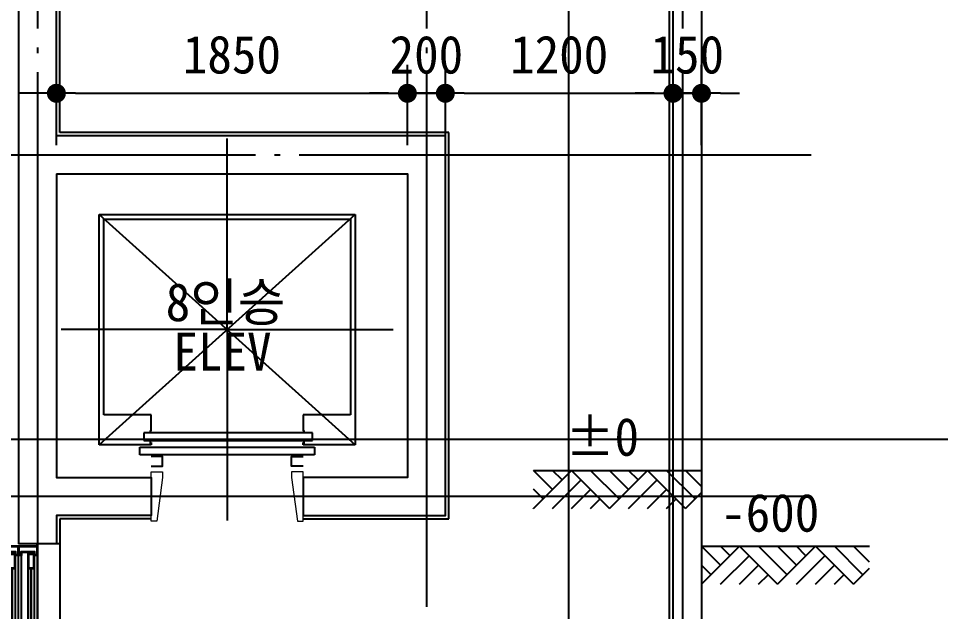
# Model space of a CAD drawing. Header units: millimetres. Extents: x 0 to 42050, y 0 to 29700.
# Drawn here: x 11935 to 16795, y 17048 to 20172 of the extents above; entities that cross this region are included whole.
import ezdxf
from ezdxf.enums import TextEntityAlignment as Align

# ---------------------------------------------------------------- set-up
doc = ezdxf.new("R2010")
doc.units = ezdxf.units.MM
doc.header["$LTSCALE"] = 100
doc.linetypes.add('CEN', pattern=[52.3, 50, -1, 0.3, -1])
for name, color, linetype in [('1-세부분할', 6, 'Continuous'), ('2SEC', 2, 'Continuous'), ('CEN', 1, 'CEN'), ('COL', 2, 'Continuous'), ('ELE-2', 8, 'Continuous'), ('FIN', 6, 'Continuous'), ('RXDIM', 7, 'Continuous'), ('TEXT', 3, 'Continuous'), ('WID', 4, 'Continuous'), ('WID-S', 3, 'Continuous'), ('마감선', 8, 'Continuous')]:
    doc.layers.add(name, color=color, linetype=linetype)
doc.layers.add('_ELEV', color=4, linetype='Continuous', lineweight=0)
doc.styles.add('굴림체', font='')
doc.styles.get('굴림체').set_extended_font_data('GulimChe')
doc.dimstyles.new('NDIM 100', dxfattribs={"dimscale": 100, "dimtxt": 2, "dimasz": 1, "dimexe": 1.5, "dimexo": 1.5, "dimgap": 1, "dimtad": 1, "dimdec": 0, "dimtxsty": '굴림체', "dimblk1": '_RXDOT', "dimblk2": '_RXDOT', "dimsah": 1, "dimcen": 3, "dimclrd": 6, "dimclre": 6, "dimclrt": 3, "dimazin": 3, "dimtfac": 1, "dimtdec": 0, "dimtix": 1, "dimtmove": 2, "dimatfit": 3, "dimldrblk": '_RXDOT'})

# ---------------------------------------------------------------- blocks, each defined once
blk = doc.blocks.new('_RXDOT')
at = {"color": 0, "linetype": 'ByBlock'}
blk.add_line((-1, 0), (2, 0), dxfattribs=at)
at = {"color": 0, "linetype": 'ByBlock', "const_width": 0.5}
blk.add_lwpolyline([(-0.25, 0, 1), (0.25, 0, 1)], format="xyb", close=True, dxfattribs=at)
blk = doc.blocks.new('*D48')
at = {"layer": 'DEFPOINTS', "color": 0, "transparency": 16777216}
for p in [(13985.22713555013, 19777.45642042057), (12135.22713549355, 19353.72880738234), (13985.22713555013, 19353.728807381)]:
    blk.add_point(p, dxfattribs=at)
at = {"layer": 'RXDIM', "color": 6, "lineweight": -2, "transparency": 16777216}
for p, q in [((12135.22713549355, 19503.72880738234), (12135.22713549355, 19927.45642042057)), ((13985.22713555013, 19503.728807381), (13985.22713555013, 19927.45642042057)), ((12235.22713549355, 19777.45642042057), (13885.22713555013, 19777.45642042057))]:
    blk.add_line(p, q, dxfattribs=at)
at = {"layer": 'RXDIM', "color": 6, "lineweight": -2, "transparency": 16777216, "xscale": 100, "yscale": 100, "zscale": 100, "rotation": 180}
blk.add_blockref('_RXDOT', (12135.22713549355, 19777.45642042057), dxfattribs=at)
at = {"layer": 'RXDIM', "color": 6, "lineweight": -2, "transparency": 16777216, "xscale": 100, "yscale": 100, "zscale": 100}
blk.add_blockref('_RXDOT', (13985.22713555013, 19777.45642042057), dxfattribs=at)
at = {"layer": 'RXDIM', "color": 3, "transparency": 16777216, "insert": (13060.22713552184, 19980.11599488865), "char_height": 200, "attachment_point": 5, "style": '굴림체'}
blk.add_mtext('\\A1;1850', dxfattribs=at)
blk = doc.blocks.new('*D49')
at = {"layer": 'DEFPOINTS', "color": 0, "transparency": 16777216}
for p in [(14185.22713555067, 19777.45642042057), (13985.22713555013, 19353.728807381), (14185.22713555067, 19353.72880738083)]:
    blk.add_point(p, dxfattribs=at)
at = {"layer": 'RXDIM', "color": 6, "lineweight": -2, "transparency": 16777216}
for p, q in [((13985.22713555013, 19503.728807381), (13985.22713555013, 19927.45642042057)), ((14185.22713555067, 19503.72880738083), (14185.22713555067, 19927.45642042057)), ((13885.22713555013, 19777.45642042057), (13785.22713555013, 19777.45642042057)), ((13985.22713555013, 19777.45642042057), (14185.22713555067, 19777.45642042057)), ((14285.22713555067, 19777.45642042057), (14385.22713555067, 19777.45642042057))]:
    blk.add_line(p, q, dxfattribs=at)
at = {"layer": 'RXDIM', "color": 6, "lineweight": -2, "transparency": 16777216, "xscale": 100, "yscale": 100, "zscale": 100}
blk.add_blockref('_RXDOT', (13985.22713555013, 19777.45642042057), dxfattribs=at)
at = {"layer": 'RXDIM', "color": 6, "lineweight": -2, "transparency": 16777216, "xscale": 100, "yscale": 100, "zscale": 100, "rotation": 180}
blk.add_blockref('_RXDOT', (14185.22713555067, 19777.45642042057), dxfattribs=at)
at = {"layer": 'RXDIM', "color": 3, "transparency": 16777216, "insert": (14085.22713555039, 19979.71705871844), "char_height": 200, "attachment_point": 5, "style": '굴림체'}
blk.add_mtext('\\A1;200', dxfattribs=at)
blk = doc.blocks.new('*D50')
at = {"layer": 'DEFPOINTS', "color": 0, "transparency": 16777216}
for p in [(15385.22713555237, 19777.45642042057), (14185.22713555067, 19353.72880738083), (15385.22713555237, 19353.72880737456)]:
    blk.add_point(p, dxfattribs=at)
at = {"layer": 'RXDIM', "color": 6, "lineweight": -2, "transparency": 16777216}
for p, q in [((14185.22713555067, 19503.72880738083), (14185.22713555067, 19927.45642042057)), ((15385.22713555237, 19503.72880737456), (15385.22713555237, 19927.45642042057)), ((14285.22713555067, 19777.45642042057), (15285.22713555237, 19777.45642042057))]:
    blk.add_line(p, q, dxfattribs=at)
at = {"layer": 'RXDIM', "color": 6, "lineweight": -2, "transparency": 16777216, "xscale": 100, "yscale": 100, "zscale": 100, "rotation": 180}
blk.add_blockref('_RXDOT', (14185.22713555067, 19777.45642042057), dxfattribs=at)
at = {"layer": 'RXDIM', "color": 6, "lineweight": -2, "transparency": 16777216, "xscale": 100, "yscale": 100, "zscale": 100}
blk.add_blockref('_RXDOT', (15385.22713555237, 19777.45642042057), dxfattribs=at)
at = {"layer": 'RXDIM', "color": 3, "transparency": 16777216, "insert": (14785.22713555152, 19980.11599488865), "char_height": 200, "attachment_point": 5, "style": '굴림체'}
blk.add_mtext('\\A1;1200', dxfattribs=at)
blk = doc.blocks.new('*D51')
at = {"layer": 'DEFPOINTS', "color": 0, "transparency": 16777216}
for p in [(15535.22713555232, 19777.45642042057), (15385.22713555237, 19353.72880737456), (15535.22713555232, 19353.72880737379)]:
    blk.add_point(p, dxfattribs=at)
at = {"layer": 'RXDIM', "color": 6, "lineweight": -2, "transparency": 16777216}
for p, q in [((15385.22713555237, 19503.72880737456), (15385.22713555237, 19927.45642042057)), ((15535.22713555232, 19503.72880737378), (15535.22713555232, 19927.45642042057)), ((15285.22713555237, 19777.45642042057), (15185.22713555237, 19777.45642042057)), ((15385.22713555237, 19777.45642042057), (15535.22713555232, 19777.45642042057)), ((15635.22713555232, 19777.45642042057), (15735.22713555233, 19777.45642042057))]:
    blk.add_line(p, q, dxfattribs=at)
at = {"layer": 'RXDIM', "color": 6, "lineweight": -2, "transparency": 16777216, "xscale": 100, "yscale": 100, "zscale": 100}
blk.add_blockref('_RXDOT', (15385.22713555237, 19777.45642042057), dxfattribs=at)
at = {"layer": 'RXDIM', "color": 6, "lineweight": -2, "transparency": 16777216, "xscale": 100, "yscale": 100, "zscale": 100, "rotation": 180}
blk.add_blockref('_RXDOT', (15535.22713555232, 19777.45642042057), dxfattribs=at)
at = {"layer": 'RXDIM', "color": 3, "transparency": 16777216, "insert": (15460.22713555235, 19980.11599488865), "char_height": 200, "attachment_point": 5, "style": '굴림체'}
blk.add_mtext('\\A1;150', dxfattribs=at)
blk = doc.blocks.new('dsfsdfdfssxcv')
at = {"layer": 'ELE-2'}
for p, q in [((76085.22637347558, 16463.72703313071), (76085.22637347605, 17343.72703313071)), ((76101.22637347558, 16463.72703313024), (76101.22637347605, 17343.72703313071)), ((76135.22637347605, 17343.72703313071), (76135.22637347605, 16463.72703313024)), ((76169.22637347512, 16463.72703313071), (76169.22637347558, 17343.72703313071)), ((76185.22637347558, 16463.72703313071), (76185.22637347605, 17343.72703313071)), ((76185.22637347558, 16463.72703313071), (76185.22637347605, 17343.72703313071)), ((76201.22637347558, 16463.72703313024), (76201.22637347605, 17343.72703313071)), ((76235.22637347605, 17343.72703313071), (76235.22637347605, 16463.72703313024)), ((76269.22637347512, 16463.72703313071), (76269.22637347558, 17343.72703313071)), ((76285.22637347558, 16463.72703313071), (76285.22637347605, 17343.72703313071)), ((76485.22637347558, 16903.72703313071), (75885.22637347558, 16903.72703313094))]:
    blk.add_line(p, q, dxfattribs=at)
at = {"layer": 'FIN'}
for centre, radius, start, end in [((76288.03970336368, 17398.72703334467), 5.737144297840901, 119.3649765601163, 240.6350234398837), ((76287.89304019601, 16408.72703334373), 5.666666664074, 118.0724868995107, 241.9275131004892)]:
    blk.add_arc(centre, radius, start, end, dxfattribs=at)
at = {"layer": 'WID'}
for p, q in [((76149.72637347651, 16943.72703313047), (76149.72637347558, 17273.72703313024)), ((76154.72637347651, 16943.72703313047), (76154.72637347558, 17273.72703313024)), ((76249.72637347651, 16943.72703313047), (76249.72637347558, 17273.72703313024)), ((76254.72637347651, 16943.72703313047), (76254.72637347558, 17273.72703313024)), ((76115.72637347651, 16863.72703313094), (76115.72637347605, 16533.72703313117)), ((76120.72637347651, 16863.72703313094), (76120.72637347605, 16533.72703313117)), ((76215.72637347651, 16863.72703313094), (76215.72637347605, 16533.72703313117)), ((76220.72637347651, 16863.72703313094), (76220.72637347605, 16533.72703313117))]:
    blk.add_line(p, q, dxfattribs=at)
at = {"layer": 'WID-S'}
for p, q in [((76135.22637347558, 17358.72703313094), (76135.22637347558, 17343.72703313094)), ((76235.22637347558, 17358.72703313094), (76235.22637347558, 17343.72703313094)), ((76135.22637347558, 16448.72703313071), (76135.22637347558, 16463.72703313071)), ((76235.22637347558, 16448.72703313071), (76235.22637347558, 16463.72703313071))]:
    blk.add_line(p, q, dxfattribs=at)
for points in [[(76101.22637347558, 17343.72703313094), (76085.22637347558, 17343.72703313094), (76085.22637347558, 17343.72703313094), (76085.22637347558, 17343.72703313094), (76085.22637347558, 17343.72703313094), (76085.22637347558, 17343.72703313094), (76085.22637347558, 17393.72703313094), (76085.22637347558, 17393.72703313094), (76085.22637347558, 17393.72703313094), (76085.22637347558, 17393.72703313094), (76085.22637347558, 17393.72703313094), (76185.22637347558, 17393.72703313094), (76185.22637347558, 17343.72703313094), (76169.22637347558, 17343.72703313094), (76169.22637347558, 17358.72703313094), (76101.22637347558, 17358.72703313094)], [(76098.22637347558, 17346.72703313094), (76088.22637347558, 17346.72703313094), (76088.22637347558, 17346.72703313094), (76088.22637347558, 17346.72703313094), (76088.22637347558, 17346.72703313094), (76088.22637347558, 17346.72703313094), (76088.22637347558, 17390.72703313094), (76088.22637347558, 17390.72703313094), (76088.22637347558, 17390.72703313094), (76088.22637347558, 17390.72703313094), (76088.22637347558, 17390.72703313094), (76182.22637347558, 17390.72703313094), (76182.22637347558, 17346.72703313094), (76172.22637347558, 17346.72703313094), (76172.22637347558, 17361.72703313094), (76098.22637347558, 17361.72703313094)], [(76167.22637347558, 17273.72703313117), (76137.22637347558, 17273.7270331307), (76137.22637347605, 17353.72703313024), (76167.22637347558, 17353.72703313117)], [(76164.22637347558, 17276.72703313117), (76140.22637347558, 17276.72703313071), (76140.22637347605, 17350.72703313047), (76164.22637347558, 17350.72703313117)], [(76201.22637347558, 17343.72703313094), (76185.22637347558, 17343.72703313094), (76185.22637347558, 17343.72703313094), (76185.22637347558, 17343.72703313094), (76185.22637347558, 17343.72703313094), (76185.22637347558, 17343.72703313094), (76185.22637347558, 17393.72703313094), (76185.22637347558, 17393.72703313094), (76185.22637347558, 17393.72703313094), (76185.22637347558, 17393.72703313094), (76185.22637347558, 17393.72703313094), (76285.22637347558, 17393.72703313094), (76285.22637347558, 17343.72703313094), (76269.22637347558, 17343.72703313094), (76269.22637347558, 17358.72703313094), (76201.22637347558, 17358.72703313094)], [(76198.22637347558, 17346.72703313094), (76188.22637347558, 17346.72703313094), (76188.22637347558, 17346.72703313094), (76188.22637347558, 17346.72703313094), (76188.22637347558, 17346.72703313094), (76188.22637347558, 17346.72703313094), (76188.22637347558, 17390.72703313094), (76188.22637347558, 17390.72703313094), (76188.22637347558, 17390.72703313094), (76188.22637347558, 17390.72703313094), (76188.22637347558, 17390.72703313094), (76282.22637347558, 17390.72703313094), (76282.22637347558, 17346.72703313094), (76272.22637347558, 17346.72703313094), (76272.22637347558, 17361.72703313094), (76198.22637347558, 17361.72703313094)], [(76267.22637347558, 17273.72703313117), (76237.22637347558, 17273.7270331307), (76237.22637347605, 17353.72703313024), (76267.22637347558, 17353.72703313117)], [(76264.22637347558, 17276.72703313117), (76240.22637347558, 17276.72703313071), (76240.22637347603, 17350.72703313047), (76264.22637347558, 17350.72703313117)], [(76133.22637347605, 16863.72703313141), (76103.22637347603, 16863.72703313094), (76103.22637347651, 16943.72703313047), (76133.22637347605, 16943.72703313141)], [(76130.22637347603, 16866.7270331314), (76106.22637347605, 16866.72703313117), (76106.22637347651, 16940.72703313071), (76130.22637347603, 16940.7270331314)], [(76167.22637347651, 16863.72703313164), (76137.22637347651, 16863.72703313117), (76137.22637347698, 16943.72703313071), (76167.22637347651, 16943.72703313164)], [(76164.22637347651, 16866.72703313164), (76140.22637347651, 16866.7270331314), (76140.22637347698, 16940.72703313094), (76164.22637347651, 16940.72703313164)], [(76233.22637347603, 16863.72703313141), (76203.22637347605, 16863.72703313094), (76203.22637347651, 16943.72703313047), (76233.22637347603, 16943.72703313141)], [(76230.22637347605, 16866.7270331314), (76206.22637347603, 16866.72703313117), (76206.22637347651, 16940.72703313071), (76230.22637347605, 16940.7270331314)], [(76267.22637347651, 16863.72703313164), (76237.22637347651, 16863.72703313117), (76237.22637347698, 16943.72703313071), (76267.22637347651, 16943.72703313164)], [(76264.22637347651, 16866.72703313164), (76240.22637347651, 16866.7270331314), (76240.22637347698, 16940.72703313094), (76264.22637347651, 16940.72703313164)], [(76133.22637347605, 16533.72703313024), (76103.22637347603, 16533.72703313071), (76103.22637347651, 16453.72703313117), (76133.22637347605, 16453.72703313024)], [(76130.22637347603, 16530.72703313024), (76106.22637347605, 16530.72703313071), (76106.22637347651, 16456.72703313117), (76130.22637347603, 16456.72703313047)], [(76233.22637347603, 16533.72703313024), (76203.22637347605, 16533.72703313071), (76203.22637347651, 16453.72703313117), (76233.22637347603, 16453.72703313024)], [(76230.22637347605, 16530.72703313024), (76206.22637347603, 16530.7270331307), (76206.22637347651, 16456.72703313117), (76230.22637347605, 16456.72703313047)], [(76101.22637347558, 16463.72703313071), (76085.22637347558, 16463.72703313071), (76085.22637347558, 16463.72703313071), (76085.22637347558, 16463.72703313071), (76085.22637347558, 16463.72703313071), (76085.22637347558, 16463.72703313071), (76085.22637347558, 16413.72703313071), (76085.22637347558, 16413.72703313071), (76085.22637347558, 16413.72703313071), (76085.22637347558, 16413.72703313071), (76085.22637347558, 16413.72703313071), (76185.22637347558, 16413.72703313071), (76185.22637347558, 16463.72703313071), (76169.22637347558, 16463.72703313071), (76169.22637347558, 16448.72703313071), (76101.22637347558, 16448.72703313071)], [(76098.22637347558, 16460.72703313071), (76088.22637347558, 16460.72703313071), (76088.22637347558, 16460.72703313071), (76088.22637347558, 16460.72703313071), (76088.22637347558, 16460.72703313071), (76088.22637347558, 16460.72703313071), (76088.22637347558, 16416.72703313071), (76088.22637347558, 16416.72703313071), (76088.22637347558, 16416.72703313071), (76088.22637347558, 16416.72703313071), (76088.22637347558, 16416.72703313071), (76182.22637347558, 16416.72703313071), (76182.22637347558, 16460.72703313071), (76172.22637347558, 16460.72703313071), (76172.22637347558, 16445.72703313071), (76098.22637347558, 16445.72703313071)], [(76201.22637347558, 16463.72703313071), (76185.22637347558, 16463.72703313071), (76185.22637347558, 16463.72703313071), (76185.22637347558, 16463.72703313071), (76185.22637347558, 16463.72703313071), (76185.22637347558, 16463.72703313071), (76185.22637347558, 16413.72703313071), (76185.22637347558, 16413.72703313071), (76185.22637347558, 16413.72703313071), (76185.22637347558, 16413.72703313071), (76185.22637347558, 16413.72703313071), (76285.22637347558, 16413.72703313071), (76285.22637347558, 16463.72703313071), (76269.22637347558, 16463.72703313071), (76269.22637347558, 16448.72703313071), (76201.22637347558, 16448.72703313071)], [(76198.22637347558, 16460.72703313071), (76188.22637347558, 16460.72703313071), (76188.22637347558, 16460.72703313071), (76188.22637347558, 16460.72703313071), (76188.22637347558, 16460.72703313071), (76188.22637347558, 16460.72703313071), (76188.22637347558, 16416.72703313071), (76188.22637347558, 16416.72703313071), (76188.22637347558, 16416.72703313071), (76188.22637347558, 16416.72703313071), (76188.22637347558, 16416.72703313071), (76282.22637347558, 16416.72703313071), (76282.22637347558, 16460.72703313071), (76272.22637347558, 16460.72703313071), (76272.22637347558, 16445.72703313071), (76198.22637347558, 16445.72703313071)]]:
    blk.add_lwpolyline(points, close=True, dxfattribs=at)
at = {"layer": '마감선'}
blk.add_line((76285.2263733913, 16403.72703312989), (76285.22637347745, 16403.72703312969), dxfattribs=at)
blk = doc.blocks.new('eksdua')
at = {"layer": '2SEC'}
blk.add_line((15176.05489110733, 7.827839e-08), (-4586.602457613888, -2.36577762e-08), dxfattribs=at)
blk.add_lwpolyline([(-6.24058885e-08, -12097.86325486663), (3.69545887e-08, 7164.794093894994), (-479.4469108366829, 7164.794093894994), (3.57613317e-08, 6930.076774890931)], dxfattribs=at)

msp = doc.modelspace()

# ---------------------------------------------------------------- hatches: boundary and pattern name
at = {"layer": 'FIN', "ltscale": 5}
h = msp.add_hatch(dxfattribs=at)
h.set_pattern_fill('TILE02', color=256, scale=566.2720000000057, angle=44.99999999970239, style=0)
h.set_pattern_definition([(44.99999999970239, (14649.92676622761, 17591.19888122954), (-200.2073855969964, 200.2073855990763), [566.2720000000057, 0]), (44.99999999970239, (14399.66753423137, 17841.45811322839), (2.0798723e-09, 400.4147711960727), [283.1360000000028, -283.1360000000028]), (44.99999999970239, (14349.61568783212, 17891.50995962815), (2.0798723e-09, 400.4147711960727), [283.1360000000028, -283.1360000000028]), (44.99999999970239, (14299.56384143287, 17941.56180602794), (2.0798723e-09, 400.4147711960727), [283.1360000000028, -283.1360000000028]), (134.9999999997024, (14649.92676622761, 17591.19888122954), (-200.2073855990763, -200.2073855969964), [566.2720000000057, 0]), (134.9999999997024, (14699.97861262738, 17641.25072762878), (-400.4147711960726, 2.0799007e-09), [283.1360000000028, -283.1360000000028]), (134.9999999997024, (14750.03045902715, 17691.30257402804), (-400.4147711960726, 2.0799007e-09), [283.1360000000028, -283.1360000000028]), (134.9999999997024, (14800.08230542693, 17741.35442042727), (-400.4147711960726, 2.0799007e-09), [283.1360000000028, -283.1360000000028])])
h.paths.add_polyline_path([(14649.92676622865, 17791.19888123414), (15535.22713554956, 17791.19888122954), (15535.22713554851, 17591.19888122954), (14649.92676622761, 17591.19888123414)])
h = msp.add_hatch(dxfattribs=at)
h.set_pattern_fill('TILE02', color=256, scale=566.2719999999977, angle=44.99999999970239, style=0)
h.set_pattern_definition([(44.99999999970239, (15535.22713554851, 17191.45737577544), (-200.2073855969936, 200.2073855990734), [566.2719999999977, 0]), (44.99999999970239, (15284.96790355227, 17441.71660777426), (2.0798723e-09, 400.414771196067), [283.1359999999989, -283.1359999999989]), (44.99999999970239, (15234.91605715302, 17491.76845417404), (2.0798723e-09, 400.414771196067), [283.1359999999989, -283.1359999999989]), (44.99999999970239, (15184.86421075377, 17541.8203005738), (2.0798723e-09, 400.414771196067), [283.1359999999989, -283.1359999999989]), (134.9999999997024, (15535.22713554851, 17191.45737577544), (-200.2073855990734, -200.2073855969936), [566.2719999999977, 0]), (134.9999999997024, (15585.27898194828, 17241.50922217467), (-400.414771196067, 2.0799007e-09), [283.1359999999989, -283.1359999999989]), (134.9999999997024, (15635.33082834806, 17291.56106857393), (-400.414771196067, 2.0799007e-09), [283.1359999999989, -283.1359999999989]), (134.9999999997024, (15685.38267474783, 17341.61291497317), (-400.414771196067, 2.0799007e-09), [283.1359999999989, -283.1359999999989])])
h.paths.add_polyline_path([(15535.22713554956, 17391.45737578004), (16420.52750487052, 17391.45737577544), (16420.52750486947, 17191.45737577544), (15535.22713554851, 17191.45737578004)])

# ---------------------------------------------------------------- linework, layer by layer
at = {"layer": '1-세부분할'}
for p, q in [((13035.22713554989, 18532.72741865884), (13035.22713554989, 19538.72741865884)), ((12360.22713555036, 17926.72741865838), (12360.22713554989, 19138.72741865838)), ((12360.22713554989, 19138.72741865838), (13710.22713555036, 17926.72741865884)), ((13710.22713554989, 19138.72741865884), (12360.22713555036, 17926.72741865838)), ((12360.22713554989, 19138.72741865838), (13710.22713554989, 19138.72741865884)), ((12385.22713555036, 18083.72741865838), (12385.22713554989, 19113.72741865838)), ((12385.22713554989, 19113.72741865838), (13685.2271355499, 19113.72741865885)), ((13685.2271355499, 19113.72741865885), (13685.22713555036, 18083.72741865884)), ((13710.22713554989, 19138.72741865884), (13710.22713555036, 17926.72741865884)), ((13035.22713554989, 18532.72741865884), (12160.22713554989, 18532.72741865838)), ((13035.22713554989, 18532.72741865884), (13035.22713555036, 17526.72741865884)), ((13035.22713554989, 18532.72741865884), (13910.22713554989, 18532.72741865884)), ((12635.22713555036, 18083.72741865884), (12385.22713555036, 18083.72741865838)), ((12635.22713555036, 17998.72741865885), (12635.22713555036, 18083.72741865884)), ((13435.22713555036, 18083.72741865884), (13435.22713555036, 17998.72741865885)), ((13685.22713555036, 18083.72741865884), (13435.22713555036, 18083.72741865884)), ((12595.22713555036, 17988.72741865884), (12595.22713555036, 17948.72741865884)), ((13485.22713555036, 17988.72741865884), (12595.22713555036, 17988.72741865884)), ((12625.22713555036, 17998.72741865885), (12635.22713555036, 17998.72741865885)), ((13435.22713555036, 17998.72741865885), (13445.22713555036, 17998.72741865885)), ((13485.22713555036, 17948.72741865884), (13485.22713555036, 17988.72741865884)), ((12595.22713555036, 17948.72741865884), (13485.22713555036, 17948.72741865884)), ((12625.22713555036, 17938.72741865885), (12635.22713555036, 17938.72741865885)), ((12635.22713555036, 17938.72741865885), (12635.22713555036, 17926.72741865884)), ((13435.22713555036, 17938.72741865885), (13445.22713555036, 17938.72741865885)), ((13445.22713555036, 17938.72741865885), (13435.22713555036, 17938.72741865885)), ((13435.22713555036, 17926.72741865884), (13435.22713555036, 17938.72741865885)), ((12635.22713555036, 17926.72741865884), (12360.22713555036, 17926.72741865838)), ((12575.22713555036, 17873.72741865885), (12575.22713555036, 17913.72741865885)), ((12575.22713555036, 17913.72741865885), (13495.22713555036, 17913.72741865885)), ((13710.22713555036, 17926.72741865884), (13435.22713555036, 17926.72741865884)), ((13495.22713555036, 17913.72741865885), (13495.22713555036, 17873.72741865885)), ((13495.22713555036, 17873.72741865885), (12575.22713555036, 17873.72741865885))]:
    msp.add_line(p, q, dxfattribs=at)
for points in [[(12635.22713555036, 17813.72741865885), (12695.22713555036, 17813.72741865885), (12695.22713555036, 17863.72741865885), (12635.22713555036, 17863.72741865885)], [(13435.22713555036, 17813.72741865885), (13375.22713555036, 17813.72741865885), (13375.22713555036, 17863.72741865885), (13435.22713555036, 17863.72741865885)]]:
    msp.add_lwpolyline(points, dxfattribs=at)
at = {"layer": '_ELEV'}
for points in [[(12635.22713555036, 17783.72741865885), (12695.22713555036, 17783.72741865885), (12695.22713555036, 17753.72741865885), (12665.22713555036, 17523.72741865884), (12635.22713555036, 17523.72741865884)], [(13435.22713555036, 17783.72741865885), (13375.22713555036, 17783.72741865885), (13375.22713555036, 17753.72741865885), (13405.22713555036, 17523.72741865884), (13435.22713555036, 17523.72741865884)]]:
    msp.add_lwpolyline(points, close=True, dxfattribs=at)
at = {"layer": 'CEN'}
for p, q in [((8185.230238410317, 19453.7274185699), (16112.50222050109, 19453.7274185699)), ((16112.50222050109, 17653.72741865745), (8185.230238419398, 17653.72741865745))]:
    msp.add_line(p, q, dxfattribs=at)
for points in [[(12035.22713558156, 25118.52151257411), (12035.22713548004, 5302.530830478819)], [(12035.22713558179, 25118.52151257411), (12035.22713548028, 5302.530830478819)], [(14085.22713555455, 25118.5215124875), (14085.22713554879, 17073.52030245794)], [(15435.22713558203, 25118.52151257039), (15435.22713547981, 5302.530830476026)]]:
    msp.add_lwpolyline(points, dxfattribs=at)
at = {"layer": 'COL'}
for points in [[(12135.22713549378, 19353.72741865838), (13985.22713555013, 19353.72741865886), (13985.22713554896, 17753.72741865745), (13435.22713555036, 17753.72741865745), (13435.22713555036, 17553.72741865745), (14185.2271355492, 17553.72741865745), (14185.22713555083, 19553.72741865831), (12135.22713555315, 19553.72741866117), (12135.22713556177, 21153.72741865885), (13135.2271355606, 21153.7274186528), (13135.227135562, 21353.72741865186), (11935.2271355042, 21353.72741865978), (11935.22713548395, 17403.72741861554)], [(12135.22713547754, 16403.72741861449), (12135.22713547725, 16253.72741857037), (12735.22713547678, 16253.72741857037), (12735.22713546008, 12853.7274185699), (15335.22713551869, 12853.7274185699), (15335.22713553616, 16253.72741857037), (15385.22713553616, 16253.72741857037), (15385.22713556073, 20953.72741862549), (15335.22713556074, 20953.72741862555), (15335.22713556177, 21153.7274186365), (14935.2271355606, 21153.72741863929), (14935.227135562, 21353.72741863836), (15935.22713556223, 21353.72741863044), (15935.22713556177, 20953.72741862485), (15535.2271355606, 20953.72741862533), (15535.22713553057, 15153.72741855361)], [(11935.22713555292, 19553.72741866071), (11935.22713549471, 19553.72741865792)], [(12135.22713549355, 19353.72880738234), (12135.22713548517, 17753.72741865745), (12635.22713554361, 17753.72741865745), (12635.22713554337, 17553.72741865745), (12135.22713548447, 17553.72741865745), (12135.22713548377, 17403.72741861449)], [(12135.22713559262, 17403.72741861449), (11935.22713559262, 17403.72741861403)]]:
    msp.add_lwpolyline(points, dxfattribs=at)
at = {"layer": 'RXDIM'}
msp.add_lwpolyline([(14649.92676622865, 17791.19888123414), (15535.22713554956, 17791.19888122954), (15535.22713554956, 17391.45737578004), (16420.52750487052, 17391.45737577544)], dxfattribs=at)
at = {"layer": '마감선'}
for p, q in [((12153.22713555327, 19571.72741866114), (12153.22713556171, 21135.72741865873)), ((14203.22713555088, 19571.72741865828), (12153.22713555327, 19571.72741866114)), ((14203.2271355492, 17535.72741865745), (14203.22713555088, 19571.72741865828)), ((12635.22713555036, 17535.72741865745), (12153.22713548377, 17535.72741865745)), ((12153.22713548377, 17535.72741865745), (12153.22713548377, 16403.72741861438)), ((13435.22713555036, 17535.72741865745), (14203.2271355492, 17535.72741865745)), ((12153.22713548377, 17403.72741861438), (12135.22713559751, 17403.72741861449))]:
    msp.add_line(p, q, dxfattribs=at)
msp.add_lwpolyline([(12753.22713546014, 12871.7274185699), (15317.22713551881, 12871.7274185699), (15317.22713553629, 16271.72741857037), (15367.22713553626, 16271.72741857037), (15367.22713556065, 20935.72741862552), (15317.22713556068, 20935.72741862558), (15317.22713556171, 21135.72741863661), (14917.22713556049, 21135.7274186394), (14917.2271355613, 21253.7274185699)], dxfattribs=at)

# ---------------------------------------------------------------- block references
at = {"layer": '2SEC'}
msp.add_blockref('eksdua', (14835.22713554483, 17953.72741867281), dxfattribs=at)
at = {"layer": 'COL'}
msp.add_blockref('dsfsdfdfssxcv', (-64249.99923799169, 0.0003854857350234), dxfattribs=at)

# ---------------------------------------------------------------- texts
at = {"layer": 'TEXT', "style": '굴림체'}
for s, p in [('8인승', (12711.42746576796, 18677.26881941294)), ('ELEV', (12752.25741187729, 18417.46185302015))]:
    msp.add_text(s, height=200, dxfattribs=at).set_placement(p, align=Align.MIDDLE_LEFT)
for s, p in [('±0', (15012.22877516065, 17968.27869591072)), ('-600', (15897.52914447916, 17568.53719045661))]:
    msp.add_text(s, height=200, dxfattribs=at).set_placement(p, align=Align.MIDDLE_CENTER)

# ---------------------------------------------------------------- dimensions: what is measured, and where the dimension line sits
at = {"layer": 'RXDIM'}
for base, p1, p2, picture, middle in [((13985.22713555013, 19777.45642042057), (12135.22713549355, 19353.72880738234), (13985.22713555013, 19353.728807381), '*D48', (13060.22713552184, 19980.11599488865)), ((14185.22713555067, 19777.45642042057), (13985.22713555013, 19353.728807381), (14185.22713555067, 19353.72880738083), '*D49', (14085.22713555039, 19979.71705871844)), ((15385.22713555237, 19777.45642042057), (14185.22713555067, 19353.72880738083), (15385.22713555237, 19353.72880737456), '*D50', (14785.22713555152, 19980.11599488865)), ((15535.22713555232, 19777.45642042057), (15385.22713555237, 19353.72880737456), (15535.22713555232, 19353.72880737379), '*D51', (15460.22713555235, 19980.11599488865))]:
    dim = msp.add_linear_dim(base=base, p1=p1, p2=p2, dimstyle='NDIM 100', dxfattribs=at)
    dim.commit()
    dim.dimension.update_dxf_attribs({"geometry": picture, "text_midpoint": middle})

doc.saveas('drawing.dxf')
